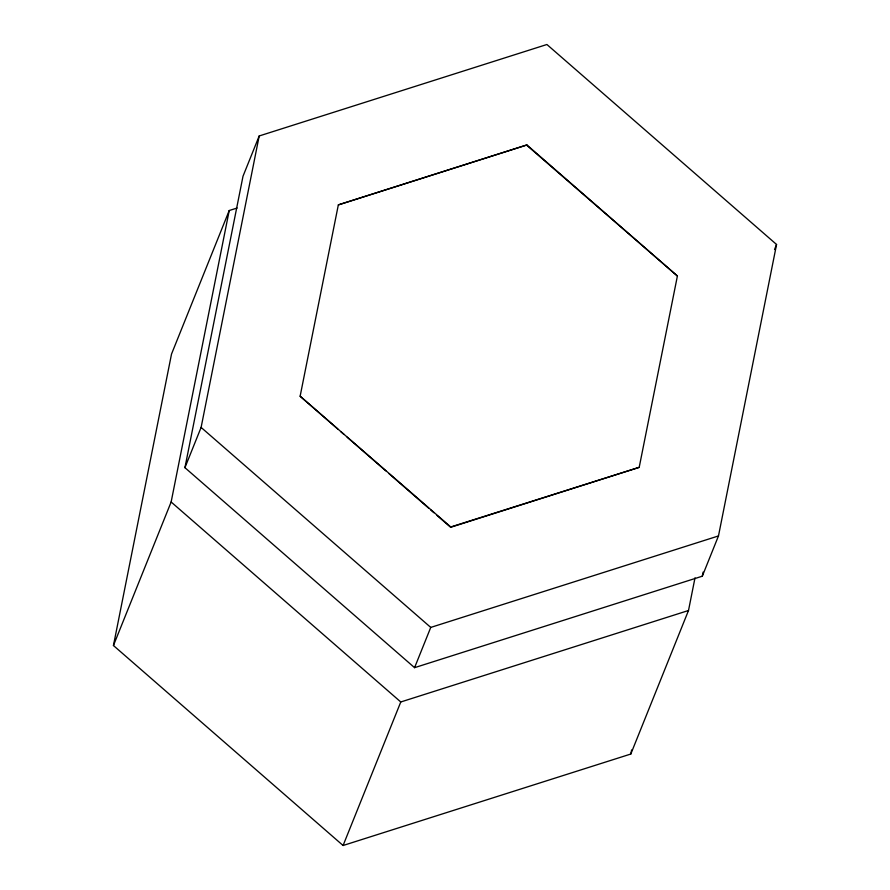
<?xml version="1.0" encoding="UTF-8"?>
<svg xmlns="http://www.w3.org/2000/svg" width="890" height="890" viewBox="0 0 890 890"><rect width="100%" height="100%" fill="white"/><g stroke="black" fill="none" stroke-linecap="round" stroke-linejoin="round"><path stroke-width="1.33" d="M695.012 577.821L688.504 610.507L630.81 754.03L343.084 845.5L113.442 645.517L171.525 354.053L229.22 210.53L237.141 208.015M113.442 645.517L171.136 501.993L229.22 210.53M184.931 467.673L243.014 176.22L259.19 135.97L546.916 44.5L776.558 244.483L718.475 535.947L702.299 576.197L414.573 667.667L184.931 467.673L201.107 427.423L259.19 135.97M337.755 429.002L300.13 396.228L338.334 204.889L526.902 144.948L677.401 276.011L639.198 467.35L450.64 527.303L437.046 515.466M630.81 754.03L631.622 749.947M702.299 576.197L703.111 572.114M338.334 204.889L526.902 144.948M300.13 396.228L450.763 526.969L639.198 467.35M343.084 845.5L400.778 701.976L688.504 610.507M414.573 667.667L430.749 627.417L718.475 535.947M677.401 276.011L526.769 145.27M774.534 249.523L776.558 244.483M340.892 431.728L344.03 434.465M347.167 437.19L385.837 470.866M388.974 473.602L428.691 508.19M430.782 510.003L433.908 512.74M201.107 427.423L430.749 627.417M171.136 501.993L400.778 701.976"/></g></svg>
